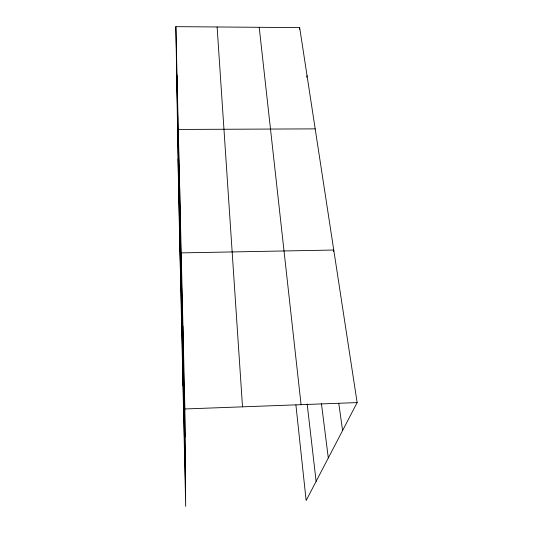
<?xml version="1.0" encoding="UTF-8"?>
<svg xmlns="http://www.w3.org/2000/svg" width="533" height="533" viewBox="0 0 533 533"><rect width="100%" height="100%" fill="white"/><g stroke="black" fill="none" stroke-linecap="round" stroke-linejoin="round"><path stroke-width="0.8" d="M299.413 29.262L299.673 27.616L175.857 26.65L178.635 194.005L185.691 506.35L184.898 408.971L175.857 26.65M306.741 77.325L307.041 75.699M333.285 251.596L333.758 250.037L181.207 252.889L182.966 385.659M299.673 27.616L357.143 402.595L306.142 500.52L295.908 404.907M184.898 408.971L357.143 402.595M315.19 128.873L178.289 129.452L180.66 283.716M338.821 403.621L342.579 430.564M321.452 403.708L328.308 457.96M307.161 403.901L316.109 481.372M259.211 27.303L301.072 404.674M217.118 26.97L242.515 406.839M176.603 71.595L185.124 436.9M177.369 117.753L185.344 464.176M178.055 158.987L185.537 487.402M177.009 75.419L177.716 119.239M179.668 187.763L180.247 227.798M182.939 326.089L183.312 359.269"/></g></svg>
